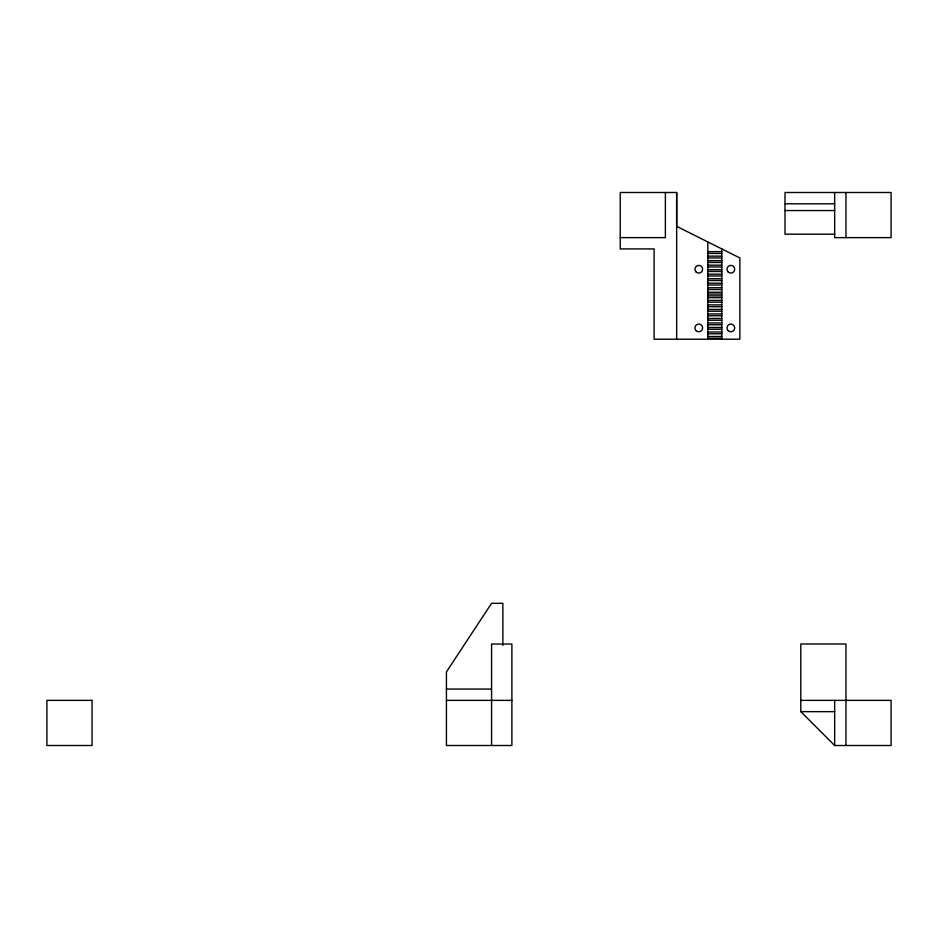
<?xml version="1.0" encoding="UTF-8"?>
<svg xmlns="http://www.w3.org/2000/svg" width="938" height="938" viewBox="0 0 938 938"><rect width="100%" height="100%" fill="white"/><g stroke="black" fill="none" stroke-linecap="round" stroke-linejoin="round"><path stroke-width="1.41" d="M676.661 192.489L676.661 226.351L739.871 257.95L739.871 339.204L654.091 339.204L654.091 248.922L620.229 248.922L620.229 192.489L676.661 192.489L676.661 339.204M785.012 203.781L834.668 203.781M785.012 210.546L834.668 210.546M834.668 234.195L785.012 234.195L785.012 192.489L891.1 192.489L891.1 237.631L834.668 237.631L834.668 192.489M620.229 237.631L665.382 237.631L665.382 192.489M707.815 251.63L721.803 251.63M707.815 253.436L721.803 253.436M707.815 256.144L721.803 256.144M707.815 257.95L721.803 257.95M707.815 260.658L721.803 260.658M707.815 262.464L721.803 262.464M707.815 265.173L721.803 265.173M707.815 266.978L721.803 266.978M707.815 269.687L721.803 269.687M707.815 271.492L721.803 271.492M707.815 274.201L721.803 274.201M707.815 276.007L721.803 276.007M707.815 278.715L721.803 278.715M707.815 280.521L721.803 280.521M707.815 283.229L721.803 283.229M707.815 285.035L721.803 285.035M707.815 287.743L721.803 287.743M707.815 289.549L721.803 289.549M707.815 292.257L721.803 292.257M707.815 294.063L721.803 294.063M707.815 295.869L721.803 295.869M707.815 297.674L721.803 297.674M707.815 300.383L721.803 300.383M707.815 302.188L721.803 302.188M707.815 304.897L721.803 304.897M707.815 306.703L721.803 306.703M707.815 309.411L721.803 309.411M707.815 311.217L721.803 311.217M707.815 313.925L721.803 313.925M707.815 315.731L721.803 315.731M707.815 318.439L721.803 318.439M707.815 320.245L721.803 320.245M707.815 322.953L721.803 322.953M707.815 324.759L721.803 324.759M707.815 327.468L721.803 327.468M707.815 329.273L721.803 329.273M707.815 331.982L721.803 331.982M707.815 333.787L721.803 333.787M707.815 336.496L721.803 336.496M707.815 338.301L721.803 338.301M446.429 689.078L491.278 689.078M446.429 700.369L511.89 700.369M800.806 700.369L891.1 700.369L891.1 745.511L834.668 745.511L800.806 711.649L800.806 643.984L845.959 643.984L845.959 745.511M800.806 711.649L834.668 711.649M845.959 192.489L845.959 237.631M834.668 700.369L834.668 745.511M721.803 248.922L721.803 339.204M707.815 241.922L707.815 339.204M502.862 645.461L502.862 603.31L491.571 603.31L446.429 671.925L446.429 745.511L511.89 745.511L511.89 644.043L491.571 644.043L491.571 745.511M92.041 700.369L46.9 700.369L46.9 745.511L92.041 745.511L92.041 700.369M728.123 330.633A3.834 3.834 0 0 0 734.548 328.921A3.834 3.834 0 0 0 729.846 324.22A3.834 3.834 0 0 0 728.123 330.633M728.123 271.95A3.834 3.834 0 0 0 734.548 270.226A3.834 3.834 0 0 0 729.846 265.524A3.834 3.834 0 0 0 728.123 271.95M696.066 330.633A3.834 3.834 0 0 0 702.492 328.921A3.834 3.834 0 0 0 697.79 324.22A3.834 3.834 0 0 0 696.066 330.633M696.066 271.95A3.834 3.834 0 0 0 702.492 270.226A3.834 3.834 0 0 0 697.79 265.524A3.834 3.834 0 0 0 696.066 271.95"/></g></svg>
